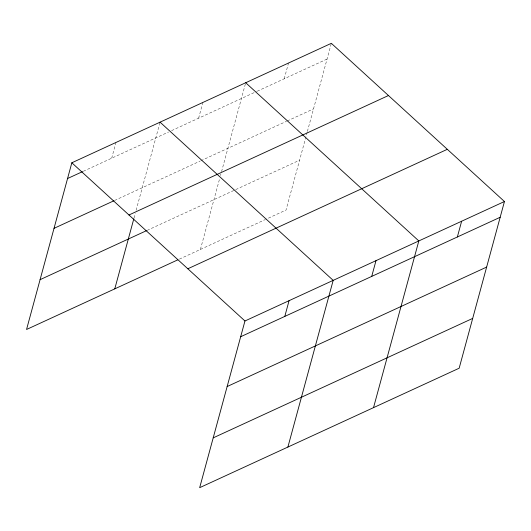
<?xml version="1.0" encoding="UTF-8"?>
<svg xmlns="http://www.w3.org/2000/svg" width="531" height="531" viewBox="0 0 531 531"><rect width="100%" height="100%" fill="white"/><g stroke="black" fill="none" stroke-linecap="round" stroke-linejoin="round"><path stroke-width="0.4" stroke-dasharray="2.65 1.99" d="M111.676 158.218L115.95 142.474M134.018 218.049L135.286 213.382M136.128 210.276L160.07 122.17M198.607 118.201L202.882 102.456M200.413 249.437L219.648 178.628M220.498 175.522L220.916 173.962M221.553 171.632L245.7 82.743M284.238 78.774L288.519 63.036M307.183 132.206L286.043 210.017L265.765 219.356M307.396 131.429L331.331 43.323M83.267 171.301L168.559 132.033M171.566 130.646L256.446 91.571M257.196 91.226L327.056 59.067M114.59 200.459L200.094 161.099M200.851 160.754L286.481 121.327M287.231 120.982L313.522 108.882M147.094 230.401L234.981 189.945M235.731 189.6L299.577 160.203M179.378 259.121L265.009 219.701"/><path stroke-width="0.8" d="M504.45 201.521L244.957 320.983L199.669 487.677L459.162 368.215L504.45 201.521L331.331 43.323L71.838 162.785L26.55 329.479L177.878 259.812M114.776 288.864L133.805 218.832M284.795 316.416L289.07 300.672M287.895 447.062L333.183 280.368L160.07 122.17M371.72 276.399L376.001 260.655M373.525 407.635L418.82 240.941L245.7 82.743M457.357 236.979L461.631 221.235M67.563 178.529L82.517 171.639M54.029 228.343L113.846 200.804M128.967 214.989L388.46 95.527M40.084 279.664L146.337 230.746M187.828 268.779L447.321 149.317M240.676 336.727L500.175 217.265M227.142 386.541L486.642 267.08M213.203 437.863L472.696 318.401M71.838 162.785L244.957 320.983"/></g></svg>
